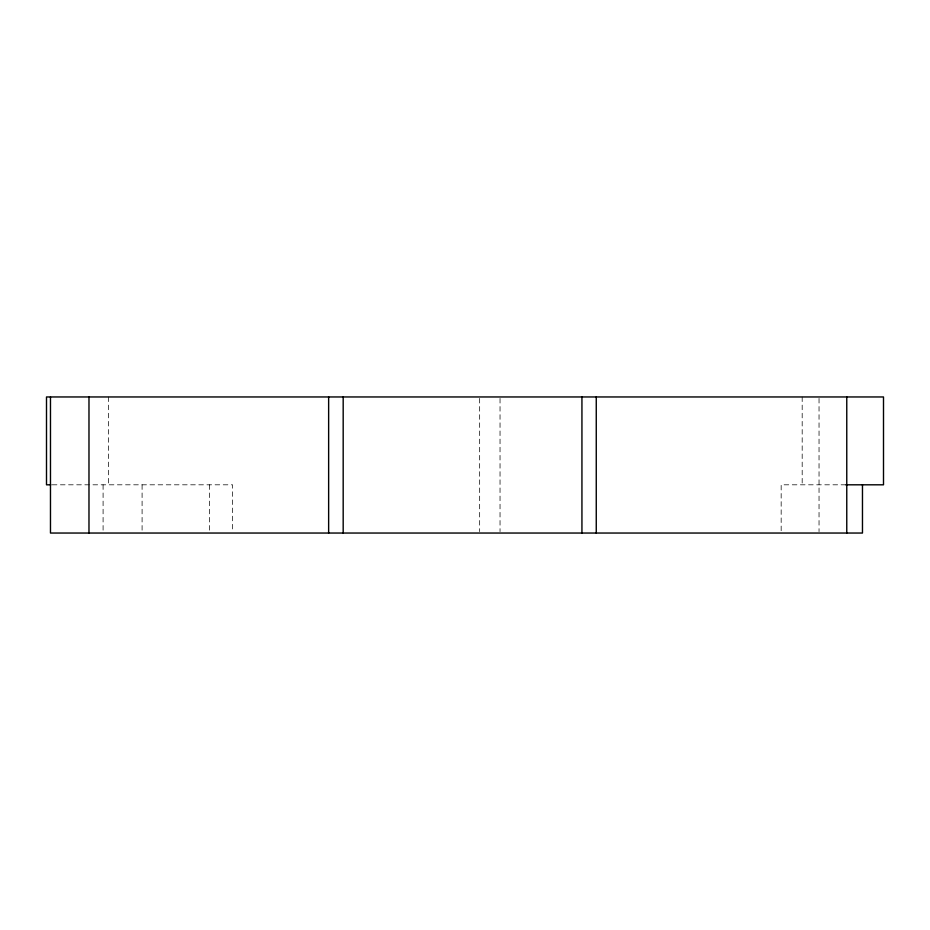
<?xml version="1.0" encoding="UTF-8"?>
<svg xmlns="http://www.w3.org/2000/svg" width="930" height="930" viewBox="0 0 930 930"><rect width="100%" height="100%" fill="white"/><g stroke="black" fill="none" stroke-linecap="round" stroke-linejoin="round"><path stroke-width="0.7" stroke-dasharray="4.65 3.49" d="M52.278 484.809L232.558 484.809L232.558 531.623M845.742 484.809L781.165 484.809L781.165 531.623M819.039 398.4L819.039 531.623M802.183 396.959L802.183 484.809M500.038 398.4L500.038 531.623M479.659 398.4L479.659 531.623M209.529 484.809L209.529 531.623M142.092 484.809L142.092 531.623M108.543 396.959L108.543 484.809M103.091 484.809L103.091 531.623"/><path stroke-width="1.4" d="M50.848 484.809L46.5 484.809L46.5 396.959L883.5 396.959L883.5 484.809L845.742 484.809M862.47 484.809L862.47 533.041L50.476 533.041L50.476 396.959M846.765 396.959L846.765 533.041M596.258 396.959L596.258 533.041M581.936 396.959L581.936 533.041M343.182 396.959L343.182 533.041M328.639 396.959L328.639 533.041M88.978 396.959L88.978 533.041"/></g></svg>
